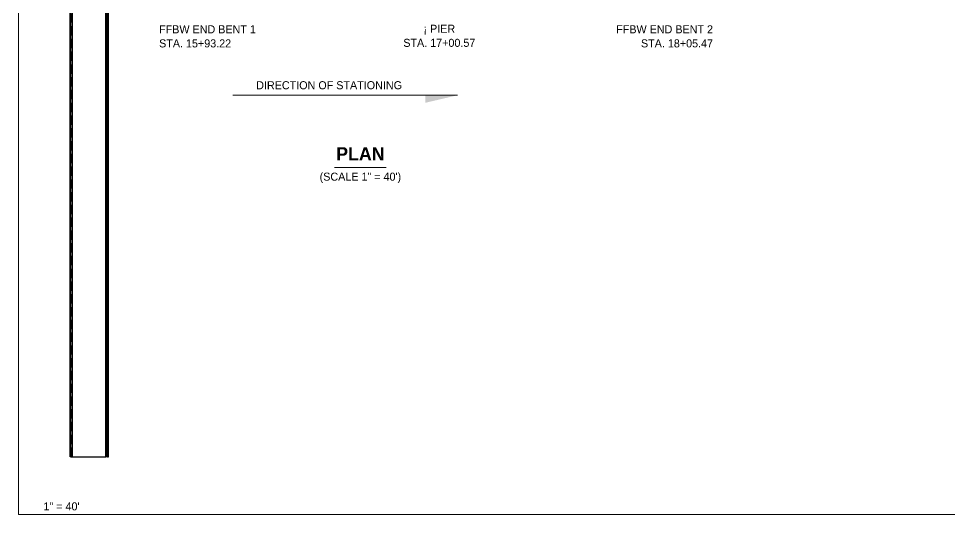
# Model space of a CAD drawing. Extents: x -9 to 613, y -379 to 18.
# Drawn here: x -9.3 to 340.6, y -379.3 to -193 of the extents above; entities that cross this region are included whole.
import ezdxf
from ezdxf.enums import TextEntityAlignment as Align

# ---------------------------------------------------------------- set-up
doc = ezdxf.new("R2010")
doc.units = 21
doc.header["$MEASUREMENT"] = 0
doc.linetypes.add('DGN2', pattern=[0.12, 0.08, -0.04])
for name, color, linetype, lineweight in [('AppSlabConc', 3, 'Continuous', 30), ('Border', 7, 'Continuous', 15), ('SupstrConc3_h', 3, 'DGN2', 20), ('Symbols', 7, 'Continuous', 15), ('TextStructures', 7, 'Continuous', 9), ('TrafBarrierConc', 3, 'Continuous', 30), ('WallConc', 3, 'Continuous', 30), ('WallConc_h', 3, 'DGN2', 20), ('WallMSEPanel', 3, 'Continuous', 30), ('WallMSEPanel_h', 3, 'DGN2', 20)]:
    doc.layers.add(name, color=color, linetype=linetype, lineweight=lineweight)
doc.styles.add('FDOT Bold (Large)', font='FDOTBold.ttf')
doc.styles.add('FDOT Structures', font='FDOT.ttf')

msp = doc.modelspace()

# ---------------------------------------------------------------- linework, layer by layer
at = {"layer": 'AppSlabConc'}
msp.add_lwpolyline([(10.958333, -357.698792), (23.458259, -357.698792)], dxfattribs=at)
at = {"layer": 'Border'}
msp.add_lwpolyline([(-9.336, -379.336), (613.336, -379.336), (613.336, 9.336), (-9.336, 9.336)], close=True, dxfattribs=at)
at = {"layer": 'SupstrConc3_h', "ltscale": 40}
for points in [[(23.520759, -357.698792), (23.520759, -170.401918)], [(24.062426, -357.698792), (24.062426, -170.401918)], [(24.124926, -357.698792), (24.124926, -170.401918)]]:
    msp.add_lwpolyline(points, dxfattribs=at)
at = {"layer": 'Symbols'}
msp.add_line((71.159705, -221.809605), (155.627609, -221.809605), dxfattribs=at)
msp.add_solid([(155.627609, -221.809605), (143.627609, -221.809605), (143.627609, -224.609605)], dxfattribs=at)
at = {"layer": 'TextStructures'}
msp.add_line((109.443794, -248.90964), (128.875616, -248.90964), dxfattribs=at)
at = {"layer": 'TrafBarrierConc'}
for points in [[(10.291667, -357.698792), (10.291667, -21.5612)], [(10.354167, -357.698792), (10.354167, -21.5612)], [(10.895833, -357.698792), (10.895833, -21.5612)], [(23.520759, -357.698792), (23.520759, -171.360251)], [(24.062426, -357.698792), (24.062426, -171.360251)], [(24.124926, -357.698792), (24.124926, -171.360251)], [(10.291667, -357.698792), (10.354167, -357.698792)], [(24.124926, -357.698792), (24.062426, -357.698792)]]:
    msp.add_lwpolyline(points, dxfattribs=at)
at = {"layer": 'WallConc'}
for points in [[(10, -357.698792), (10, -21.5612)], [(24.416593, -357.698792), (24.416593, -171.360251)], [(10.291667, -357.698792), (10, -357.698792)], [(24.124926, -357.698792), (24.416593, -357.698792)]]:
    msp.add_lwpolyline(points, dxfattribs=at)
at = {"layer": 'WallConc_h', "ltscale": 40}
msp.add_lwpolyline([(24.416593, -357.698792), (24.416593, -170.401918)], dxfattribs=at)
at = {"layer": 'WallMSEPanel'}
for points in [[(10.958333, -357.698792), (10.958333, -21.5612)], [(23.458259, -357.698792), (23.458259, -171.360251)], [(10.354167, -357.698792), (10.895833, -357.698792)], [(10.895833, -357.698792), (10.958333, -357.698792)], [(23.520759, -357.698792), (23.458259, -357.698792)], [(24.062426, -357.698792), (23.520759, -357.698792)]]:
    msp.add_lwpolyline(points, dxfattribs=at)
at = {"layer": 'WallMSEPanel_h', "ltscale": 40}
for points in [[(10.5, -8.603054), (10.5, -357.698792)], [(10.5, -357.698792), (10.5, -21.5612)], [(23.458259, -357.698792), (23.458259, -21.5612)], [(23.458259, -170.401918), (23.458259, -357.698792)], [(23.458259, -357.698792), (23.458259, -170.860251)], [(23.916593, -357.698792), (23.916593, -170.401918)], [(23.916593, -357.698792), (23.916593, -170.860251)]]:
    msp.add_lwpolyline(points, dxfattribs=at)

# ---------------------------------------------------------------- texts
at = {"layer": 'Border', "style": 'FDOT Structures'}
msp.add_text('1" = 40\'', height=3.024, dxfattribs=at).set_placement((0, -374.8), align=Align.TOP_LEFT)
at = {"layer": 'TextStructures'}
for s, height, style, p in [('DIRECTION OF STATIONING', 3.024, 'FDOT Structures', (107.393657, -220.448805)), ('PLAN', 5.00016, 'FDOT Bold (Large)', (119.159705, -247.809605)), ('(SCALE 1" = 40\')', 3.024, 'FDOT Structures', (119.159705, -254.80644))]:
    msp.add_text(s, height=height, dxfattribs=dict(at, style=style)).set_placement(p, align=Align.BOTTOM_CENTER)
at = {"layer": 'TextStructures', "char_height": 3.024, "line_spacing_factor": 1.05, "style": 'FDOT Structures'}
for s, insert, attachment_point in [('FFBW END BENT 1\\PSTA. 15+93.22', (43.484806, -195.493605), 1), ('¡ PIER\\PSTA. 17+00.57', (148.834604, -195.283077), 2), ('FFBW END BENT 2\\PSTA. 18+05.47', (251.734402, -195.489256), 3)]:
    msp.add_mtext(s, dxfattribs=dict(at, insert=insert, attachment_point=attachment_point))

doc.saveas('drawing.dxf')
